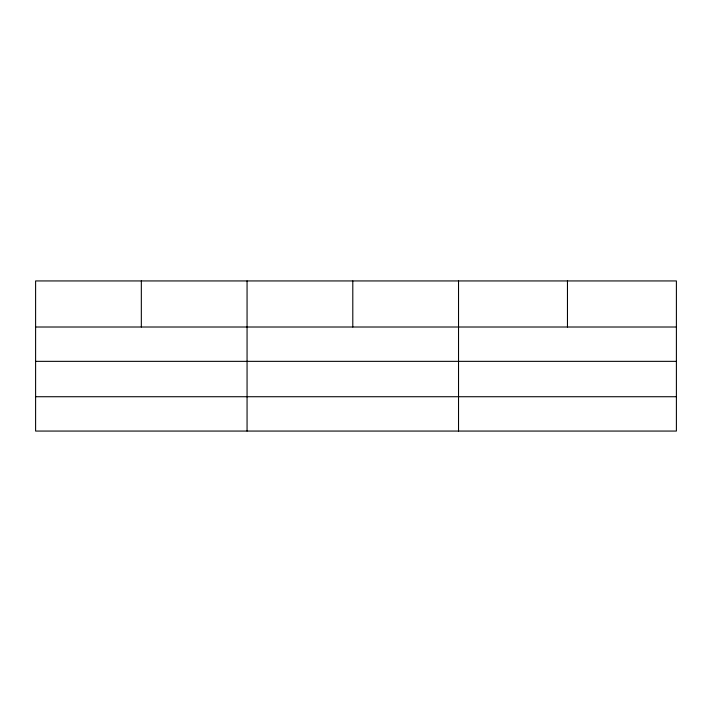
<?xml version="1.0" encoding="UTF-8"?>
<svg xmlns="http://www.w3.org/2000/svg" width="712" height="712" viewBox="0 0 712 712"><rect width="100%" height="100%" fill="white"/><g stroke="black" fill="none" stroke-linecap="round" stroke-linejoin="round"><path stroke-width="1.07" d="M676.4 361.349L676.4 280.937L35.6 280.937L35.6 431.063L676.4 431.063L676.4 361.349L35.6 361.349M35.6 327.013L676.4 327.013M35.6 396.726L676.4 396.726M567.464 280.937L567.464 327.013M458.528 280.937L458.528 431.063M352.796 280.937L352.796 327.013M247.064 280.937L247.064 431.063M141.332 280.937L141.332 327.013"/></g></svg>
